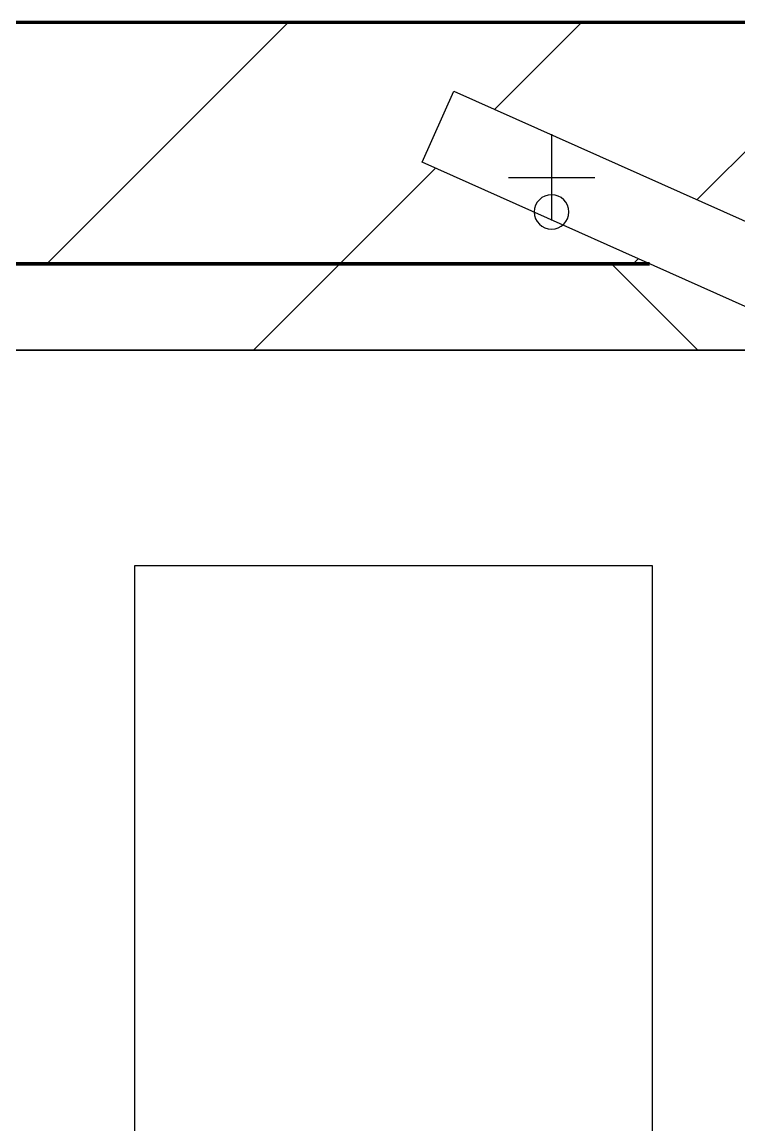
# Model space of a CAD drawing. Header units: millimetres. Extents: x -726012 to -647389, y -20772 to 18805.
# Drawn here: x -698389 to -697974, y 8120 to 8759 of the extents above; entities that cross this region are included whole.
import ezdxf
from ezdxf.xclip import XClip

# ---------------------------------------------------------------- set-up
doc = ezdxf.new("R2010")
doc.units = ezdxf.units.MM
doc.header["$XCLIPFRAME"] = 0
doc.layers.add('000 - WIPEOUT', color=250, linetype='Continuous')
doc.layers.add('A11_ALU.SOLID SHEET', color=2, linetype='Continuous')
for name, color, linetype, lineweight in [('A-DOOR', 3, 'Continuous', 25), ('A-DOOR-E', 2, 'Continuous', 25), ('A-GLAZ-CURT', 2, 'Continuous', 9), ('A-WALL', 5, 'Continuous', 35), ('A-WALL-FNSH', 2, 'Continuous', 35), ('A-WALL-PATT', 1, 'Continuous', 35)]:
    doc.layers.add(name, color=color, linetype=linetype, lineweight=lineweight)

# ---------------------------------------------------------------- blocks, each defined once
blk = doc.blocks.new('DPA_AC-SG-PI - A1_1200x1300 mm-V1-4233-01 ENLARGED MULTI-PURPOSE LEVEL - REFLECTED CEILING PLAN - SHEET 4')
at = {"layer": 'A-DOOR'}
for p, q in [((-500, 5), (-500, -45)), ((-525, -20), (-475, -20))]:
    blk.add_line(p, q, dxfattribs=at)
for start, end in [(0, 180), (180, 0)]:
    blk.add_arc((-500, -40), 10, start, end, dxfattribs=at)
at = {"layer": 'A-DOOR-E'}
for p, q in [((-575, -11.13), (-556.64, 29.95)), ((-556.64, 29.95), (511.63, -447.34)), ((493.28, -488.42), (-575, -11.13))]:
    blk.add_line(p, q, dxfattribs=at)
blk = doc.blocks.new('PPLS-PP19_Custom Tile Pattern - Custom Tile Pattern-V125-4233-01 ENLARGED MULTI-PURPOSE LEVEL - REFLECTED CEILING PLAN - SHEET 4')
at = {"layer": 'A-GLAZ-CURT'}
for p, q in [((31.34, 0), (300, 0)), ((300, 0), (31.34, 0)), ((195.99, 0), (213.31, 0)), ((213.31, 0), (195.99, 0)), ((230.62, 0), (300, 0)), ((143.25, -50), (300, -50)), ((300, -50), (143.25, -50))]:
    blk.add_line(p, q, dxfattribs=at)
for points, knots in [([(31.09, 0), (32.5, 0), (38.78, 0), (53.39, 0), (71.67, 0), (84.83, 0), (85.98, 0), (92.09, 0), (94.01, 0)], [-4844.334544, -4844.334544, -4844.334544, -4844.334544, -4705.298446, -4353.683244, -3960.84581, -3759.045785, -3336.541051, -2815.036445, -2815.036445, -2815.036445, -2815.036445]), ([(136.44, 0), (121.66, 0), (86.93, 0), (51.16, 0), (31.18, 0)], [-106.750556, -106.750556, -106.750556, -106.750556, -59.610984, 0, 0, 0, 0]), ([(103.09, 0), (101.08, 0), (86.31, 0), (63.34, 0), (41.24, 0), (32.83, 0), (31.27, 0)], [-375.435014, -375.435014, -375.435014, -375.435014, -369.147452, -330.153101, -307.516438, -302.210511, -302.210511, -302.210511, -302.210511]), ([(31.31, 0), (31.94, 0), (35.93, 0), (48.37, 0), (69.17, 0), (85.62, 0), (93.96, 0)], [-139.375777, -139.375777, -139.375777, -139.375777, -135.792042, -118.513713, -97.899267, -72.196013, -72.196013, -72.196013, -72.196013]), ([(31.33, 0), (34.8, 0), (52.2, 0), (88.72, 0), (120.63, 0), (138.28, 0), (138.53, 0)], [-401.364905, -401.364905, -401.364905, -401.364905, -390.253598, -346.313304, -291.370682, -290.5735, -290.5735, -290.5735, -290.5735]), ([(93.08, 0), (89.53, 0), (84.61, 0), (74.4, 0), (62.26, 0), (51.85, 0), (44.35, 0), (35.53, 0), (32.41, 0)], [-7462.392379, -7462.392379, -7462.392379, -7462.392379, -7135.649961, -6924.452779, -6738.82075, -6548.303034, -6314.283804, -6175.773004, -6175.773004, -6175.773004, -6175.773004]), ([(93.97, 0), (85.92, 0), (72.89, 0), (57.82, 0), (46.51, 0), (41.18, 0), (36.02, 0), (35.54, 0), (35.54, 0)], [-387.716611, -387.716611, -387.716611, -387.716611, -357.622665, -341.267687, -334.000314, -326.15566, -319.318397, -317.489778, -317.489778, -317.489778, -317.489778]), ([(36.29, 0), (37.77, 0), (48.82, 0), (64.79, 0), (95.91, 0), (124.45, 0), (132.42, 0), (134.6, 0)], [-314.598523, -314.598523, -314.598523, -314.598523, -305.899624, -287.17622, -249.500363, -194.761443, -152.241002, -152.241002, -152.241002, -152.241002]), ([(114.39, 0), (114.2, 0), (112.08, 0), (105.42, 0), (97.12, 0), (94.42, 0), (93.93, 0)], [-8148.58938, -8148.58938, -8148.58938, -8148.58938, -8105.191388, -7723.759874, -7531.75727, -7487.919288, -7487.919288, -7487.919288, -7487.919288]), ([(94.26, 0), (96.89, 0), (107.19, 0), (116.36, 0), (128.63, 0), (128.95, 0)], [-71.891811, -71.891811, -71.891811, -71.891811, -63.759246, -39.050993, -35.895543, -35.895543, -35.895543, -35.895543]), ([(94.4, 0), (94.4, 0), (94.64, 0), (99.11, 0), (108.97, 0), (120.79, 0), (139.94, 0), (163.31, 0), (185.23, 0), (193.62, 0), (194.69, 0), (194.79, 0)], [-2348.345796, -2348.345796, -2348.345796, -2348.345796, -2310.419338, -2233.599744, -2052.234781, -1843.028543, -1530.39897, -1095.004608, -529.74427, -295.064701, -265.121568, -265.121568, -265.121568, -265.121568]), ([(168.37, 0), (167.68, 0), (162.47, 0), (147.02, 0), (116.39, 0), (98.1, 0), (94.51, 0)], [-543.375029, -543.375029, -543.375029, -543.375029, -530.793311, -458.593899, -401.860199, -388.397396, -388.397396, -388.397396, -388.397396]), ([(129.02, 0), (129.02, 0), (124.41, 0), (122.35, 0), (114.96, 0), (108.04, 0), (103.09, 0)], [-35.386604, -35.386604, -35.386604, -35.386604, -31.430235, -22.807238, -15.488593, 0, 0, 0, 0]), ([(157.9, 0), (156.77, 0), (151.67, 0), (143.29, 0), (134.04, 0), (126.24, 0), (118.6, 0), (114.23, 0), (111.98, 0), (105.66, 0), (105.23, 0), (105.23, 0)], [-10292.955006, -10292.955006, -10292.955006, -10292.955006, -10098.273015, -9847.788484, -9677.714971, -9567.007022, -9453.21225, -9220.200448, -9012.77275, -8966.157302, -8929.495943, -8929.495943, -8929.495943, -8929.495943]), ([(105.26, 0), (105.52, 0), (111.01, 0), (112.65, 0), (113.59, 0)], [-8920.561005, -8920.561005, -8920.561005, -8920.561005, -8814.835624, -8577.462505, -8577.462505, -8577.462505, -8577.462505]), ([(128.58, 0), (128.8, 0), (130.16, 0), (139.26, 0), (152.67, 0), (161.24, 0), (162.19, 0), (162.75, 0)], [-633.326174, -633.326174, -633.326174, -633.326174, -627.736123, -618.981161, -602.094757, -592.980799, -581.414464, -581.414464, -581.414464, -581.414464]), ([(137.1, 0), (136, 0), (133.64, 0), (129.87, 0), (129.11, 0)], [-670.405967, -670.405967, -670.405967, -670.405967, -651.020627, -640.742133, -640.742133, -640.742133, -640.742133]), ([(193.8, 0), (193.33, 0), (190.11, 0), (183.13, 0), (171, 0), (161.95, 0), (161.28, 0), (158.35, 0), (157.85, 0), (157.77, 0)], [-11665.349007, -11665.349007, -11665.349007, -11665.349007, -11565.880756, -11105.624034, -10839.086983, -10768.332124, -10666.779182, -10580.760289, -10550.278881, -10550.278881, -10550.278881, -10550.278881]), ([(230.62, 0), (221.81, 0), (199.54, 0), (177.41, 0), (159.34, 0), (158.33, 0), (158.3, 0)], [-215.359636, -215.359636, -215.359636, -215.359636, -187.987675, -143.776725, -129.632772, -123.352749, -123.352749, -123.352749, -123.352749]), ([(159.07, 0), (159.13, 0), (160.84, 0), (165.21, 0), (174.15, 0), (185.98, 0), (208.82, 0), (219.42, 0), (230.06, 0)], [-115.643202, -115.643202, -115.643202, -115.643202, -114.681583, -87.660824, -65.295536, -41.623857, -24.459831, 0, 0, 0, 0]), ([(162.75, 0), (165.4, 0), (170.91, 0), (172.61, 0), (172.61, 0)], [-111.264224, -111.264224, -111.264224, -111.264224, -56.742688, -19.085662, -19.085662, -19.085662, -19.085662]), ([(230.59, 0), (229.7, 0), (225.5, 0), (221.1, 0), (200.27, 0), (182.99, 0), (174.27, 0), (169.67, 0), (168.99, 0)], [-9272.421881, -9272.421881, -9272.421881, -9272.421881, -9221.510254, -9016.44624, -8717.832359, -8253.978395, -8152.463617, -8069.855175, -8069.855175, -8069.855175, -8069.855175]), ([(215.22, 0), (214.62, 0), (210.55, 0), (203.98, 0), (187.54, 0), (175.3, 0), (169.49, 0)], [-203.825446, -203.825446, -203.825446, -203.825446, -198.527383, -184.406837, -162.427601, -142.916156, -142.916156, -142.916156, -142.916156]), ([(171.51, 0), (176.48, 0), (193.23, 0), (201.73, 0), (208.81, 0), (213.9, 0), (241.96, 0), (266.73, 0), (281.71, 0), (291.71, 0), (296.52, 0), (297.86, 0), (298.09, 0)], [-7971.819559, -7971.819559, -7971.819559, -7971.819559, -7784.112253, -7606.717214, -7289.299508, -7042.621073, -6582.165592, -6068.460911, -5766.029927, -5566.724884, -5280.360606, -5199.253518, -5199.253518, -5199.253518, -5199.253518]), ([(172.07, 0), (177.66, 0), (187.87, 0), (201.08, 0), (207.47, 0), (213.96, 0), (215.11, 0)], [-255.364076, -255.364076, -255.364076, -255.364076, -237.955587, -223.92608, -215.862851, -208.75215, -208.75215, -208.75215, -208.75215]), ([(300, 0), (288.22, 0), (262, 0), (230.43, 0), (219.94, 0), (219.02, 0)], [-12528.858583, -12528.858583, -12528.858583, -12528.858583, -11905.454923, -11162.864862, -10856.732305, -10856.732305, -10856.732305, -10856.732305]), ([(219.9, 0), (220.86, 0), (227.84, 0), (242.06, 0), (246.54, 0), (246.96, 0)], [-10670.940496, -10670.940496, -10670.940496, -10670.940496, -10511.382485, -9925.173265, -9834.877357, -9834.877357, -9834.877357, -9834.877357]), ([(247.1, 0), (246.76, 0), (245.04, 0), (239.22, 0), (233.12, 0), (230.85, 0)], [-9649.085549, -9649.085549, -9649.085549, -9649.085549, -9581.591397, -9406.094246, -9277.501931, -9277.501931, -9277.501931, -9277.501931]), ([(300, 0), (286.53, 0), (263.48, 0), (240.39, 0), (231.11, 0)], [-285.253232, -285.253232, -285.253232, -285.253232, -244.693688, -215.867311, -215.867311, -215.867311, -215.867311]), ([(284.76, 0), (284.76, 0), (285.09, 0), (287.47, 0), (293.59, 0), (297.76, 0), (300, 0)], [-4110.630118, -4110.630118, -4110.630118, -4110.630118, -4053.389046, -3959.664717, -3862.421465, -3746.95702, -3746.95702, -3746.95702, -3746.95702]), ([(297.38, 0), (295.84, 0), (291.62, 0), (285.38, 0), (284.87, 0)], [-4803.172655, -4803.172655, -4803.172655, -4803.172655, -4358.271401, -4143.037883, -4143.037883, -4143.037883, -4143.037883])]:
    blk.add_open_spline(points, degree=3, knots=knots, dxfattribs=at)
for points in [[(168.74, 0), (168.74, 0), (169.81, 0), (171.51, 0)], [(195.11, 0), (194.91, 0), (194.44, 0), (193.8, 0)]]:
    blk.add_open_spline(points, degree=3, dxfattribs=at)
blk = doc.blocks.new('PPLS-PP19_Custom Tile Pattern - Custom Tile Pattern-V126-4233-01 ENLARGED MULTI-PURPOSE LEVEL - REFLECTED CEILING PLAN - SHEET 4')
at = {"layer": 'A-GLAZ-CURT'}
for p, q in [((-300, 0), (300, 0)), ((300, 0), (-300, 0)), ((-293.07, 0), (-275.75, 0)), ((-275.75, 0), (-293.07, 0)), ((-222.32, 0), (-205, 0)), ((-205, 0), (-222.32, 0)), ((-300, -50), (300, -50)), ((300, -50), (-300, -50))]:
    blk.add_line(p, q, dxfattribs=at)
at = {"layer": 'A-GLAZ-CURT', "flags": 128}
for points in [[(-300, 0), (-291.56, 0), (-283.3, 0), (-275.2, 0), (-267.26, 0), (-259.45, 0), (-251.77, 0), (-244.2, 0), (-236.74, 0), (-229.36, 0), (-222.06, 0), (-214.83, 0), (-207.71, 0), (-200.76, 0), (-194.02, 0), (-187.54, 0), (-181.38, 0), (-175.58, 0), (-170.25, 0), (-165.64, 0), (-162.01, 0), (-159.53, 0), (-157.46, 0), (-154.52, 0), (-149.42, 0), (-141.84, 0), (-132.81, 0), (-126.08, 0)], [(-164.95, 0), (-169.65, 0), (-174.47, 0), (-179.49, 0), (-184.81, 0), (-190.44, 0), (-196.37, 0), (-202.58, 0), (-209.04, 0), (-215.73, 0), (-222.63, 0), (-229.72, 0), (-236.97, 0), (-244.39, 0), (-251.96, 0), (-259.67, 0), (-267.51, 0), (-275.48, 0), (-283.55, 0), (-291.73, 0), (-300, 0)], [(-125.17, 0), (-128.55, 0), (-134.16, 0), (-140.03, 0), (-145.5, 0), (-150.63, 0), (-155.53, 0), (-160.27, 0), (-164.38, 0)]]:
    blk.add_lwpolyline(points, dxfattribs=at)
at = {"layer": 'A-GLAZ-CURT'}
for points, knots in [([(-300, 0), (-284.65, 0), (-236.57, 0), (-174.61, 0), (-129.95, 0), (-110.8, 0), (-99.5, 0), (-91.46, 0)], [-5323.127839, -5323.127839, -5323.127839, -5323.127839, -4502.809032, -2700.551212, -1002.059161, -460.363443, 0, 0, 0, 0]), ([(-164.38, 0), (-179.73, 0), (-215.81, 0), (-262.56, 0), (-294.48, 0), (-300, 0)], [-16325.963924, -16325.963924, -16325.963924, -16325.963924, -15131.813646, -13729.592194, -13439.944408, -13439.944408, -13439.944408, -13439.944408]), ([(-232.71, 0), (-234, 0), (-241.25, 0), (-255.22, 0), (-262.59, 0), (-264.9, 0), (-265.4, 0)], [-925.906868, -925.906868, -925.906868, -925.906868, -858.079193, -543.655514, -208.940337, 0, 0, 0, 0]), ([(-258.6, 0), (-257.91, 0), (-254.26, 0), (-245.05, 0), (-237.02, 0), (-233.54, 0)], [-5722.54675, -5722.54675, -5722.54675, -5722.54675, -5657.471696, -5413.335975, -5223.264148, -5223.264148, -5223.264148, -5223.264148]), ([(-232.71, 0), (-229.23, 0), (-222.45, 0), (-213.1, 0), (-200.2, 0), (-185.8, 0), (-173.98, 0), (-165.08, 0), (-164.38, 0)], [-5208.193788, -5208.193788, -5208.193788, -5208.193788, -5017.494783, -4832.723979, -4666.091899, -4349.945572, -4000.813434, -3970.687287, -3970.687287, -3970.687287, -3970.687287]), ([(-137.88, 0), (-140.56, 0), (-147.66, 0), (-147.69, 0), (-158.72, 0), (-174.02, 0), (-185.59, 0), (-208.29, 0), (-223.59, 0), (-232.5, 0)], [-3187.727384, -3187.727384, -3187.727384, -3187.727384, -2919.378265, -2477.344047, -2237.412286, -2029.680487, -1755.085331, -1400.429864, -929.75382, -929.75382, -929.75382, -929.75382]), ([(-232.31, 0), (-231.42, 0), (-229.52, 0), (-225.3, 0), (-223.63, 0)], [-341.455981, -341.455981, -341.455981, -341.455981, -119.536984, 0, 0, 0, 0]), ([(-133.82, 0), (-135.51, 0), (-137.8, 0), (-149.31, 0), (-162.01, 0), (-177.91, 0), (-199.46, 0), (-216.65, 0), (-229.01, 0), (-231.22, 0), (-231.73, 0)], [-2731.647847, -2731.647847, -2731.647847, -2731.647847, -2418.507304, -2308.929706, -2113.765672, -1763.376603, -1422.553702, -978.033455, -846.069444, -796.730622, -796.730622, -796.730622, -796.730622]), ([(-223.63, 0), (-219.39, 0), (-206.17, 0), (-188.58, 0), (-173.26, 0), (-166.22, 0), (-164.38, 0)], [-5463.295695, -5463.295695, -5463.295695, -5463.295695, -5161.076232, -4739.070012, -4465.409639, -4368.365057, -4368.365057, -4368.365057, -4368.365057]), ([(-96.62, 0), (-107.72, 0), (-128.82, 0), (-153.49, 0), (-163.62, 0)], [-18379.559514, -18379.559514, -18379.559514, -18379.559514, -17136.203329, -16345.600353, -16345.600353, -16345.600353, -16345.600353]), ([(-163.36, 0), (-159.56, 0), (-149.97, 0), (-136.84, 0), (-127.33, 0), (-124.19, 0), (-123.43, 0), (-123.28, 0)], [-4350.402127, -4350.402127, -4350.402127, -4350.402127, -4149.119819, -3839.893365, -3647.167523, -3488.92562, -3439.852845, -3439.852845, -3439.852845, -3439.852845]), ([(-152.35, 0), (-151.03, 0), (-147.71, 0), (-143.57, 0), (-138.62, 0)], [-3494.978217, -3494.978217, -3494.978217, -3494.978217, -3371.022232, -3227.460399, -3227.460399, -3227.460399, -3227.460399]), ([(-118.78, 0), (-121.86, 0), (-126.28, 0), (-136.96, 0), (-147.46, 0), (-150.03, 0), (-150.57, 0)], [-5938.474035, -5938.474035, -5938.474035, -5938.474035, -5700.061948, -5508.838257, -5298.784692, -5196.16478, -5196.16478, -5196.16478, -5196.16478]), ([(-150.34, 0), (-150.07, 0), (-147.75, 0), (-142.6, 0), (-127.26, 0), (-107.3, 0), (-90.42, 0), (-75.26, 0), (-68.41, 0), (-65.12, 0), (-63.63, 0)], [-4948.728362, -4948.728362, -4948.728362, -4948.728362, -4883.323924, -4440.880425, -4054.690705, -3793.097032, -3402.597032, -3144.956779, -3050.982048, -2969.237017, -2969.237017, -2969.237017, -2969.237017]), ([(-27.48, 0), (-28.72, 0), (-36.67, 0), (-53.55, 0), (-78.2, 0), (-110.94, 0), (-130.52, 0), (-147.74, 0), (-149.07, 0)], [-8683.860065, -8683.860065, -8683.860065, -8683.860065, -8532.293389, -8073.216054, -7508.296369, -7004.680444, -6449.282163, -6277.220794, -6277.220794, -6277.220794, -6277.220794]), ([(-148.23, 0), (-146.94, 0), (-140.15, 0), (-137.28, 0), (-133.93, 0), (-128.78, 0), (-126.5, 0)], [-6162.058746, -6162.058746, -6162.058746, -6162.058746, -6017.569127, -5560.701257, -5364.112219, -5231.017328, -5231.017328, -5231.017328, -5231.017328]), ([(-97.08, 0), (-98.8, 0), (-108.27, 0), (-122.65, 0), (-139.03, 0), (-146.11, 0), (-146.95, 0)], [-1471.198575, -1471.198575, -1471.198575, -1471.198575, -1374.161226, -945.742622, -741.901385, -489.130243, -489.130243, -489.130243, -489.130243]), ([(-146.69, 0), (-146.59, 0), (-145.49, 0), (-135.69, 0), (-128.29, 0), (-125.15, 0)], [-420.34245, -420.34245, -420.34245, -420.34245, -406.956646, -290.263673, 0, 0, 0, 0]), ([(-127.41, 0), (-131.63, 0), (-133.16, 0), (-134.09, 0), (-134.15, 0)], [-8540.990293, -8540.990293, -8540.990293, -8540.990293, -8266.114998, -8246.473386, -8246.473386, -8246.473386, -8246.473386]), ([(-134.15, 0), (-133.32, 0), (-130.31, 0), (-118.2, 0), (-103.41, 0), (-96.38, 0)], [-7657.439573, -7657.439573, -7657.439573, -7657.439573, -7293.749979, -6839.55839, -6332.113493, -6332.113493, -6332.113493, -6332.113493]), ([(-120.13, 0), (-120.14, 0), (-120.24, 0), (-121.3, 0), (-129.25, 0), (-133.82, 0)], [-2933.992132, -2933.992132, -2933.992132, -2933.992132, -2920.575025, -2840.280255, -2731.647847, -2731.647847, -2731.647847, -2731.647847]), ([(-113.43, 0), (-113.44, 0), (-113.96, 0), (-119.73, 0), (-125.43, 0), (-127.03, 0), (-127.41, 0)], [-328.499627, -328.499627, -328.499627, -328.499627, -282.672656, -98.539552, -24.539552, 0, 0, 0, 0]), ([(-126.5, 0), (-122.44, 0), (-108.71, 0), (-86.68, 0), (-63.44, 0), (-54.4, 0), (-48.53, 0), (-36.66, 0), (-30.31, 0), (-27.68, 0)], [-5231.017328, -5231.017328, -5231.017328, -5231.017328, -4994.692869, -4542.524482, -4008.285538, -3689.699207, -3546.54457, -3315.260113, -3137.231875, -3137.231875, -3137.231875, -3137.231875]), ([(-125.15, 0), (-124.93, 0), (-121.96, 0), (-113.01, 0), (-102.77, 0), (-97.81, 0), (-96.05, 0)], [-3362.7396, -3362.7396, -3362.7396, -3362.7396, -3342.215224, -3074.362186, -2902.289527, -2807.27403, -2807.27403, -2807.27403, -2807.27403]), ([(-122.08, 0), (-122.01, 0), (-121.69, 0), (-121.2, 0), (-120.88, 0)], [-3136.336417, -3136.336417, -3136.336417, -3136.336417, -3110.304437, -3035.164275, -3035.164275, -3035.164275, -3035.164275]), ([(-36.33, 0), (-36.43, 0), (-37.27, 0), (-45.02, 0), (-46.13, 0), (-60.59, 0), (-81.23, 0), (-99.51, 0), (-114.02, 0), (-117.28, 0), (-118.78, 0)], [-1855.773136, -1855.773136, -1855.773136, -1855.773136, -1810.870157, -1672.078046, -1405.135169, -1060.00838, -740.068933, -229.489605, -116.330425, 0, 0, 0, 0]), ([(-117.74, 0), (-117.19, 0), (-114.78, 0), (-113.43, 0), (-113.43, 0)], [-821.249067, -821.249067, -821.249067, -821.249067, -394.672656, -330.879064, -330.879064, -330.879064, -330.879064]), ([(-36.62, 0), (-36.62, 0), (-40.35, 0), (-44.32, 0), (-58.97, 0), (-85.2, 0), (-107.61, 0), (-116.56, 0), (-117.56, 0)], [-4069.478503, -4069.478503, -4069.478503, -4069.478503, -3858.647035, -3538.256648, -2842.901703, -2193.204658, -1433.981041, -985.49888, -985.49888, -985.49888, -985.49888]), ([(-115.82, 0), (-114.96, 0), (-110.49, 0), (-101.61, 0), (-96.38, 0)], [-5724.064692, -5724.064692, -5724.064692, -5724.064692, -5430.283136, -5115.12164, -5115.12164, -5115.12164, -5115.12164]), ([(-28.65, 0), (-32.53, 0), (-40.97, 0), (-56.24, 0), (-75.59, 0), (-94, 0), (-112.01, 0), (-114.94, 0), (-115.63, 0)], [-2070.406378, -2070.406378, -2070.406378, -2070.406378, -1792.521578, -1466.981642, -1208.454564, -789.402658, -501.969187, -243.577221, -243.577221, -243.577221, -243.577221]), ([(-96.07, 0), (-95.97, 0), (-90.79, 0), (-71.33, 0), (-48.44, 0), (-30.92, 0), (-27.72, 0)], [-5108.904449, -5108.904449, -5108.904449, -5108.904449, -5103.229623, -4799.173296, -4065.652676, -3900.303965, -3900.303965, -3900.303965, -3900.303965]), ([(-72.93, 0), (-75.51, 0), (-82.71, 0), (-91.3, 0), (-96.05, 0)], [-19442.345229, -19442.345229, -19442.345229, -19442.345229, -18935.241197, -18401.011376, -18401.011376, -18401.011376, -18401.011376]), ([(-96.04, 0), (-94.84, 0), (-86.58, 0), (-74.02, 0), (-62.74, 0), (-60.36, 0), (-59.97, 0)], [-6324.012242, -6324.012242, -6324.012242, -6324.012242, -6236.997189, -5713.340575, -5140.470607, -5006.787413, -5006.787413, -5006.787413, -5006.787413]), ([(-95.78, 0), (-92.12, 0), (-83.23, 0), (-71.67, 0), (-65.93, 0), (-65.07, 0)], [-2802.283, -2802.283, -2802.283, -2802.283, -2605.247022, -2322.099534, -2241.8264, -2241.8264, -2241.8264, -2241.8264])]:
    blk.add_open_spline(points, degree=3, knots=knots, dxfattribs=at)
for points in [[(-233.01, 0), (-233.47, 0), (-233.79, 0), (-234, 0)], [(-163.35, 0), (-160.71, 0), (-158.28, 0), (-157.22, 0)], [(-86.16, 0), (-89.4, 0), (-92.68, 0), (-96.05, 0)]]:
    blk.add_open_spline(points, degree=3, dxfattribs=at)
blk = doc.blocks.new('*U885')
at = {"layer": 'A-GLAZ-CURT', "rotation": 180}
for name, p in [('PPLS-PP19_Custom Tile Pattern - Custom Tile Pattern-V126-4233-01 ENLARGED MULTI-PURPOSE LEVEL - REFLECTED CEILING PLAN - SHEET 4', (-22200, 16110.41)), ('PPLS-PP19_Custom Tile Pattern - Custom Tile Pattern-V125-4233-01 ENLARGED MULTI-PURPOSE LEVEL - REFLECTED CEILING PLAN - SHEET 4', (-21600, 16110.41))]:
    blk.add_blockref(name, p, dxfattribs=at)
blk = doc.blocks.new('*U1253')
at = {"color": 3}
blk.add_wipeout([(-275, 15950), (275, 15950), (275, 15650), (-275, 15650)], dxfattribs=at).dxf.layer = '000 - WIPEOUT'
at = {"layer": 'A11_ALU.SOLID SHEET', "color": 0, "linetype": 'ByBlock'}
blk.add_lwpolyline([(-275, 15650), (275, 15650), (275, 15950), (-275, 15950)], close=True, dxfattribs=at)
blk = doc.blocks.new('*U1287')
blk.add_lwpolyline([(21173.36, -580), (28210, -580), (28210, -6849.96), (45954.15, -6849.96), (45954.15, 600), (82995.06, 600), (83086.47, 650), (90052, 650), (90392, 990), (103159.16, 990), (103159.16, 4990), (21173.36, 4990), (21173.36, 3485.45), (21203.36, 3485.45), (21203.36, 925.54), (21173.36, 925.54), (21173.36, -580)])
at = {"layer": 'A11_ALU.SOLID SHEET', "color": 0, "linetype": 'ByBlock', "rotation": 90}
blk.add_blockref('*U1253', (62308.5, 4590), dxfattribs=at)

msp = doc.modelspace()

# ---------------------------------------------------------------- hatches: boundary and pattern name
at = {"layer": 'A-WALL-PATT', "lineweight": 9}
h = msp.add_hatch(dxfattribs=at)
h.set_pattern_fill('FP_2', color=256, style=0, pattern_type=2)
h.set_pattern_definition([(45, (0, 0), (-84.852814, 84.852814), [])])
h.paths.add_polyline_path([(-653287.78, 8619.02), (-652194.48, 8619.02), (-652194.48, 8759.02), (-722165.55, 8759.02), (-722165.55, 8619.02), (-719625.62, 8619.02), (-719676.02, 8641.53), (-719679.79, 8639.36), (-719684.96, 8639.36), (-719691.03, 8644.02), (-719692.03, 8648.69), (-719757.37, 8677.88), (-719739.02, 8718.97), (-719515.31, 8619.02), (-716025.62, 8619.02), (-716076.02, 8641.53), (-716079.79, 8639.36), (-716084.96, 8639.36), (-716091.03, 8644.02), (-716092.03, 8648.69), (-716157.37, 8677.88), (-716139.02, 8718.97), (-715915.31, 8619.02), (-712425.62, 8619.02), (-712476.02, 8641.53), (-712479.79, 8639.36), (-712484.96, 8639.36), (-712491.03, 8644.02), (-712492.03, 8648.69), (-712557.37, 8677.88), (-712539.02, 8718.97), (-712315.31, 8619.02), (-708825.62, 8619.02), (-708876.02, 8641.53), (-708879.79, 8639.36), (-708884.96, 8639.36), (-708891.03, 8644.02), (-708892.03, 8648.69), (-708957.37, 8677.88), (-708939.02, 8718.97), (-708715.31, 8619.02), (-705225.62, 8619.02), (-705276.02, 8641.53), (-705279.79, 8639.36), (-705284.96, 8639.36), (-705291.03, 8644.02), (-705292.03, 8648.69), (-705357.37, 8677.88), (-705339.02, 8718.97), (-705115.31, 8619.02), (-701625.62, 8619.02), (-701676.02, 8641.53), (-701679.79, 8639.36), (-701684.96, 8639.36), (-701691.03, 8644.02), (-701692.03, 8648.69), (-701757.37, 8677.88), (-701739.02, 8718.97), (-701515.31, 8619.02), (-698025.62, 8619.02), (-698076.02, 8641.53), (-698079.79, 8639.36), (-698084.96, 8639.36), (-698091.03, 8644.02), (-698092.03, 8648.69), (-698157.37, 8677.88), (-698139.02, 8718.97), (-697915.31, 8619.02), (-694425.62, 8619.02), (-694476.02, 8641.53), (-694479.79, 8639.36), (-694484.96, 8639.36), (-694491.03, 8644.02), (-694492.03, 8648.69), (-694557.37, 8677.88), (-694539.02, 8718.97), (-694315.31, 8619.02), (-690825.62, 8619.02), (-690876.02, 8641.53), (-690879.79, 8639.36), (-690884.96, 8639.36), (-690891.03, 8644.02), (-690892.03, 8648.69), (-690957.37, 8677.88), (-690939.02, 8718.97), (-690715.31, 8619.02), (-687225.62, 8619.02), (-687276.02, 8641.53), (-687279.79, 8639.36), (-687284.96, 8639.36), (-687291.03, 8644.02), (-687292.03, 8648.69), (-687357.37, 8677.88), (-687339.02, 8718.97), (-687115.31, 8619.02), (-683626.8, 8619.54), (-683676.02, 8641.53), (-683679.79, 8639.36), (-683684.96, 8639.36), (-683691.03, 8644.02), (-683692.03, 8648.69), (-683757.37, 8677.88), (-683739.02, 8718.97), (-683515.31, 8619.02), (-680025.62, 8619.02), (-680076.02, 8641.53), (-680079.79, 8639.36), (-680084.96, 8639.36), (-680091.03, 8644.02), (-680092.03, 8648.69), (-680157.37, 8677.88), (-680139.02, 8718.97), (-679915.31, 8619.02), (-676425.62, 8619.02), (-676476.02, 8641.53), (-676479.79, 8639.36), (-676484.96, 8639.36), (-676491.03, 8644.02), (-676492.03, 8648.69), (-676557.37, 8677.88), (-676539.02, 8718.97), (-676315.31, 8619.02), (-672825.62, 8619.02), (-672876.02, 8641.53), (-672879.79, 8639.36), (-672884.96, 8639.36), (-672891.03, 8644.02), (-672892.03, 8648.69), (-672957.37, 8677.88), (-672939.02, 8718.97), (-672715.31, 8619.02), (-669225.62, 8619.02), (-669276.02, 8641.53), (-669279.79, 8639.36), (-669284.96, 8639.36), (-669291.03, 8644.02), (-669292.03, 8648.69), (-669357.37, 8677.88), (-669339.02, 8718.97), (-669115.31, 8619.02), (-665625.62, 8619.02), (-665676.02, 8641.53), (-665679.79, 8639.36), (-665684.96, 8639.36), (-665691.03, 8644.02), (-665692.03, 8648.69), (-665757.37, 8677.88), (-665739.02, 8718.97), (-665515.31, 8619.02), (-662025.62, 8619.02), (-662076.02, 8641.53), (-662079.79, 8639.36), (-662084.96, 8639.36), (-662091.03, 8644.02), (-662092.03, 8648.69), (-662157.37, 8677.88), (-662139.02, 8718.97), (-661915.31, 8619.02), (-658425.62, 8619.02), (-658476.02, 8641.53), (-658480.95, 8639.36), (-658484.96, 8639.36), (-658491.03, 8644.02), (-658492.03, 8648.69), (-658557.37, 8677.88), (-658539.02, 8718.97), (-658315.31, 8619.02), (-654825.62, 8619.02), (-654876.02, 8641.53), (-654879.79, 8639.36), (-654884.96, 8639.36), (-654891.03, 8644.02), (-654892.03, 8648.69), (-654957.37, 8677.88), (-654939.02, 8718.97), (-654715.31, 8619.02), (-653356.11, 8619.02)])
h = msp.add_hatch(dxfattribs=at)
h.set_pattern_fill('FP_3', color=256, style=0, pattern_type=2)
h.set_pattern_definition([(45, (0, 0), (-212.13203, 212.13203), []), (135, (0, 0), (-212.13203, -212.13203), [])])
h.paths.add_polyline_path([(-652194.48, 8569.02), (-652194.48, 8619.02), (-654715.31, 8619.02), (-654603.39, 8569.02), (-652262.82, 8569.02)])
h.paths.add_polyline_path([(-655132.72, 8569.02), (-654713.71, 8569.02), (-654825.62, 8619.02), (-658315.31, 8619.02), (-658203.39, 8569.02), (-655201.05, 8569.02)])
h.paths.add_polyline_path([(-658344.29, 8569.02), (-658313.71, 8569.02), (-658425.62, 8619.02), (-661915.31, 8619.02), (-661803.39, 8569.02), (-658412.62, 8569.02)])
h.paths.add_polyline_path([(-662444.15, 8569.02), (-661913.71, 8569.02), (-662025.62, 8619.02), (-665515.31, 8619.02), (-665403.39, 8569.02), (-662512.48, 8569.02)])
h.paths.add_polyline_path([(-665782.37, 8569.02), (-665513.71, 8569.02), (-665625.62, 8619.02), (-669115.31, 8619.02), (-669003.39, 8569.02), (-665860.71, 8569.02)])
h.paths.add_polyline_path([(-670712.22, 8569.02), (-669113.71, 8569.02), (-669225.62, 8619.02), (-672715.31, 8619.02), (-672603.39, 8569.02), (-670780.55, 8569.02)])
h.paths.add_polyline_path([(-672967.14, 8569.02), (-672713.71, 8569.02), (-672825.62, 8619.02), (-676315.31, 8619.02), (-676203.39, 8569.02), (-672982.37, 8569.02)])
h.paths.add_polyline_path([(-676313.71, 8569.02), (-676425.62, 8619.02), (-679915.31, 8619.02), (-679803.39, 8569.02), (-676315.37, 8569.02)])
h.paths.add_polyline_path([(-679913.71, 8569.02), (-680025.62, 8619.02), (-683515.31, 8619.02), (-683403.39, 8569.02), (-679936.92, 8569.02)])
h.paths.add_polyline_path([(-685676.73, 8569.02), (-683513.71, 8569.02), (-683626.8, 8619.02), (-687115.31, 8619.02), (-687003.39, 8569.02), (-685745.06, 8569.02)])
h.paths.add_polyline_path([(-687113.71, 8569.02), (-687225.62, 8619.02), (-690715.31, 8619.02), (-690603.39, 8569.02), (-687180.02, 8569.02)])
h.paths.add_polyline_path([(-690713.71, 8569.02), (-690825.62, 8619.02), (-694315.31, 8619.02), (-694203.39, 8569.02), (-690733.24, 8569.02)])
h.paths.add_polyline_path([(-700582.37, 8569.02), (-697913.71, 8569.02), (-698025.62, 8619.02), (-701515.31, 8619.02), (-701403.39, 8569.02), (-700709.58, 8569.02)])
h.paths.add_polyline_path([(-694313.71, 8569.02), (-694425.62, 8619.02), (-697915.31, 8619.02), (-697803.39, 8569.02), (-694354.78, 8569.02)])
h.paths.add_polyline_path([(-701513.71, 8569.02), (-701625.62, 8619.02), (-705115.31, 8619.02), (-705003.39, 8569.02), (-701529.55, 8569.02)])
h.paths.add_polyline_path([(-707132.7, 8569.02), (-705113.71, 8569.02), (-705225.62, 8619.02), (-708715.31, 8619.02), (-708603.39, 8569.02), (-707269.37, 8569.02)])
h.paths.add_polyline_path([(-708713.71, 8569.02), (-708825.62, 8619.02), (-712315.31, 8619.02), (-712203.39, 8569.02), (-708772.65, 8569.02)])
h.paths.add_polyline_path([(-712582.37, 8569.02), (-712313.71, 8569.02), (-712425.62, 8619.02), (-715915.31, 8619.02), (-715803.39, 8569.02), (-712599.19, 8569.02)])
h.paths.add_polyline_path([(-721277.24, 8569.02), (-719513.71, 8569.02), (-719625.62, 8619.02), (-722165.55, 8619.02), (-722165.55, 8569.02), (-721345.58, 8569.02)])
h.paths.add_polyline_path([(-717519.03, 8569.02), (-715913.71, 8569.02), (-716025.62, 8619.02), (-719515.31, 8619.02), (-719403.39, 8569.02), (-717587.36, 8569.02)])

# ---------------------------------------------------------------- linework, layer by layer
at = {"layer": 'A-WALL', "color": 7, "lineweight": 70}
for p, q in [((-700582.37, 8759.02), (-698182.37, 8759.02)), ((-698182.37, 8759.02), (-696982.37, 8759.02)), ((-698182.37, 8619.02), (-700582.37, 8619.02)), ((-700582.37, 8619.02), (-698182.37, 8619.02)), ((-698025.62, 8619.02), (-698182.37, 8619.02)), ((-698182.37, 8619.02), (-698025.62, 8619.02))]:
    msp.add_line(p, q, dxfattribs=at)
at = {"layer": 'A-WALL-FNSH', "color": 250}
for p, q in [((-698182.37, 8569.02), (-700582.37, 8569.02)), ((-697913.71, 8569.02), (-698182.37, 8569.02))]:
    msp.add_line(p, q, dxfattribs=at)

# ---------------------------------------------------------------- block references
msp.add_blockref('*U885', (-676282.37, -7541.39))
at = {"layer": 'A-DOOR-E'}
msp.add_blockref('DPA_AC-SG-PI - A1_1200x1300 mm-V1-4233-01 ENLARGED MULTI-PURPOSE LEVEL - REFLECTED CEILING PLAN - SHEET 4', (-697582.37, 8689.02), dxfattribs=at)

# ---------------------------------------------------------------- next in the draw order: block references
at = {"layer": 'A11_ALU.SOLID SHEET'}
ref = msp.add_blockref('*U1287', (-744682.37, 3579.02), dxfattribs=at)
XClip(ref).set_block_clipping_path([(22516.8245944298, -23612.0000696909), (92487.8891097467, 7199.9972603897)])

doc.saveas('drawing.dxf')
